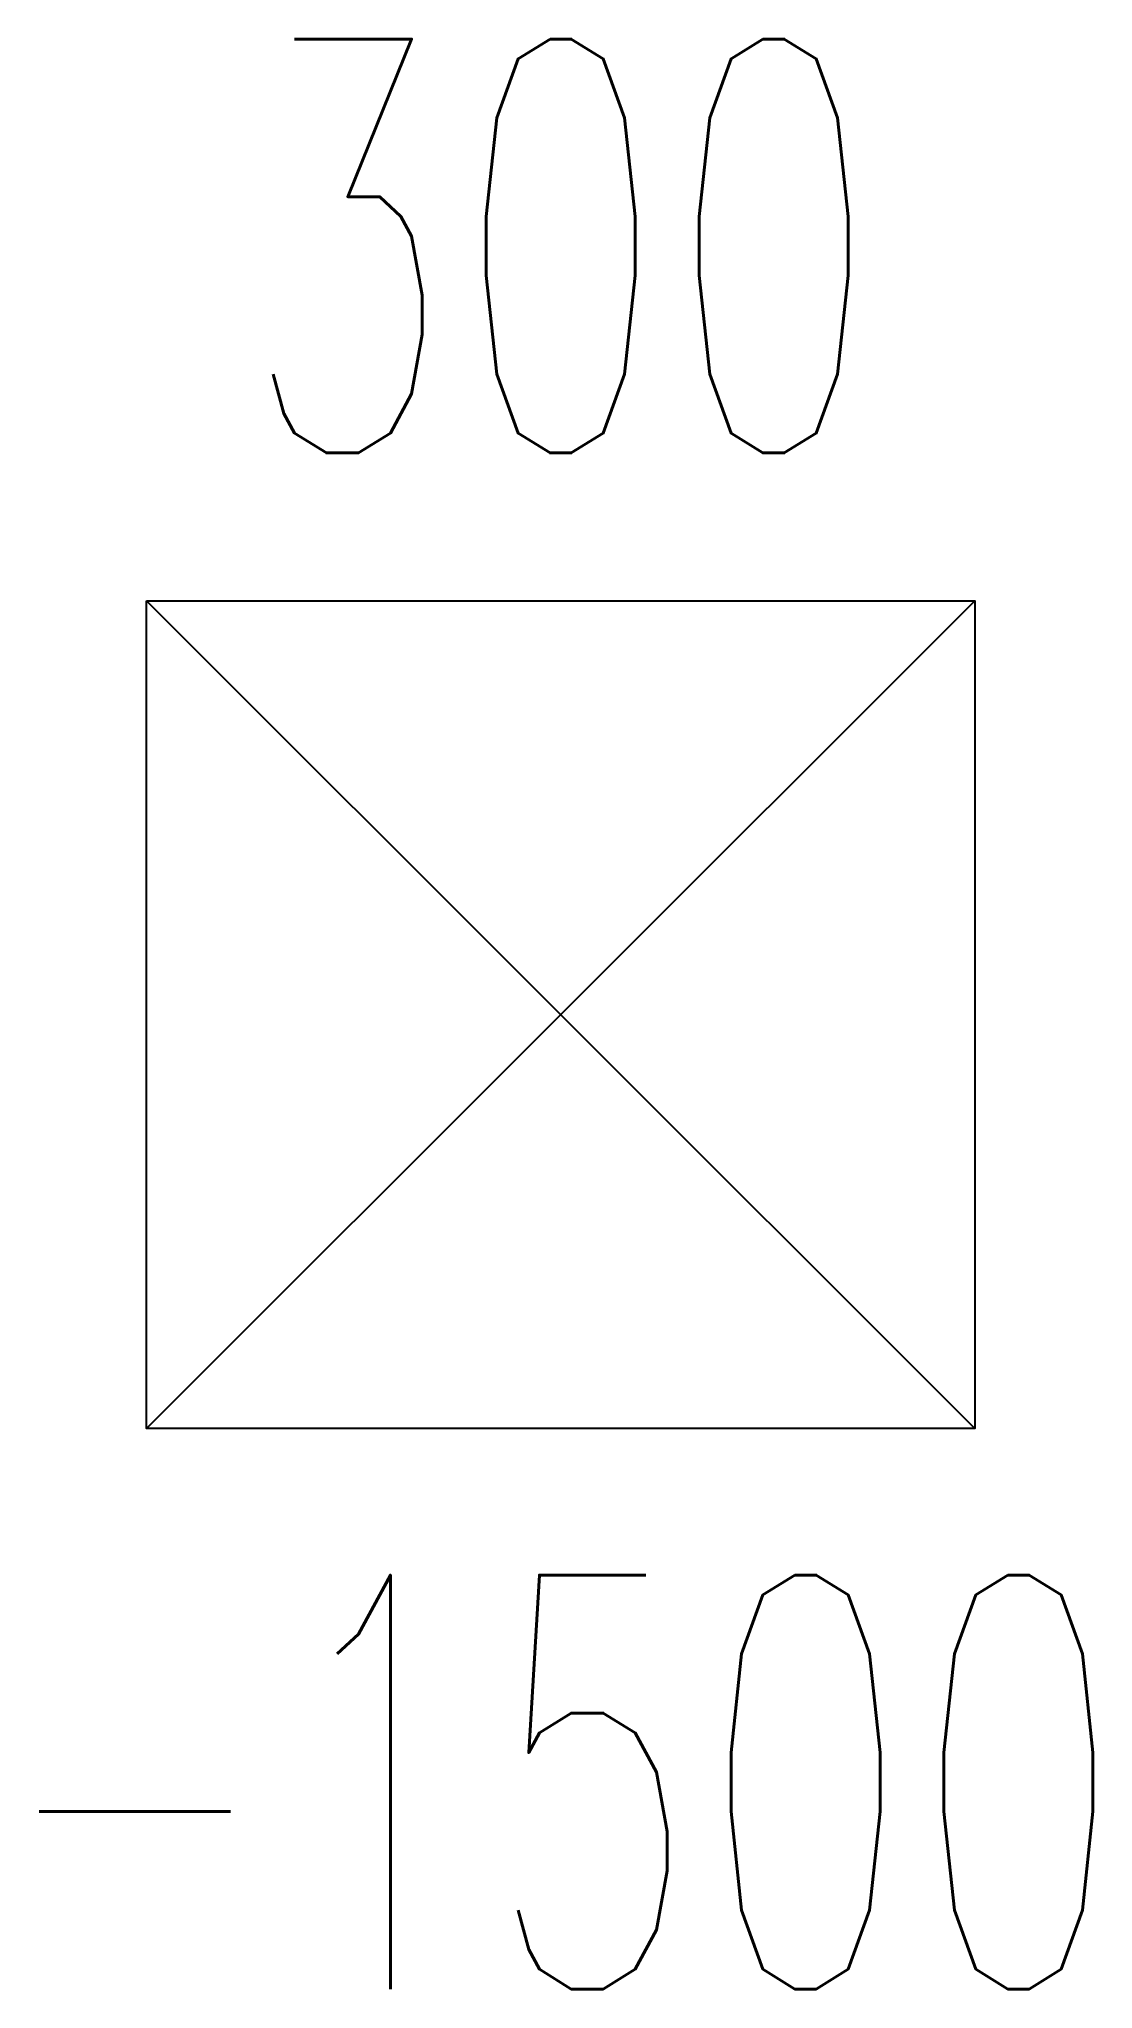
# Model space of a CAD drawing. Header units: millimetres. Extents: x -189 to 193, y -353 to 354.
import ezdxf
from ezdxf.enums import TextEntityAlignment as Align

# ---------------------------------------------------------------- set-up
doc = ezdxf.new("R2010")
doc.units = ezdxf.units.MM
doc.layers.add('Block Attribute', color=120, linetype='Continuous', plot=False)
doc.styles.add('DIMENSION', font='romans.shx', dxfattribs={"width": 0.6})

# ---------------------------------------------------------------- blocks, each defined once
blk = doc.blocks.new('Openning')
for p, q in [((-150, 150), (150, -150)), ((-150, -150), (150, 150))]:
    blk.add_line(p, q)
blk.add_lwpolyline([(-150, 150), (150, 150), (150, -150), (-150, -150)], close=True)
at = {"layer": 'Block Attribute', "style": 'DIMENSION', "width": 0.6}
for tag, p in [('WIDTH', (0, 415.46)), ('HEIGHT', (0, 256.36)), ('BUTTOM_LEVEL', (0, -278.13)), ('HOST', (0, -430.74))]:
    blk.add_attdef(tag, text='', height=150, dxfattribs=at).set_placement(p, align=Align.MIDDLE_CENTER)

msp = doc.modelspace()

# ---------------------------------------------------------------- block references
ref = msp.add_blockref('Openning', (0, 0))
ref.add_attrib('HEIGHT', '300', dxfattribs={"layer": 'Block Attribute', "height": 150, "style": 'DIMENSION', "width": 0.6}).set_placement((0, 278.58), align=Align.MIDDLE_CENTER)
ref.add_attrib('BUTTOM_LEVEL', '-1500', dxfattribs={"layer": 'Block Attribute', "height": 150, "style": 'DIMENSION', "width": 0.6}).set_placement((0, -278.13), align=Align.MIDDLE_CENTER)

doc.saveas('drawing.dxf')
